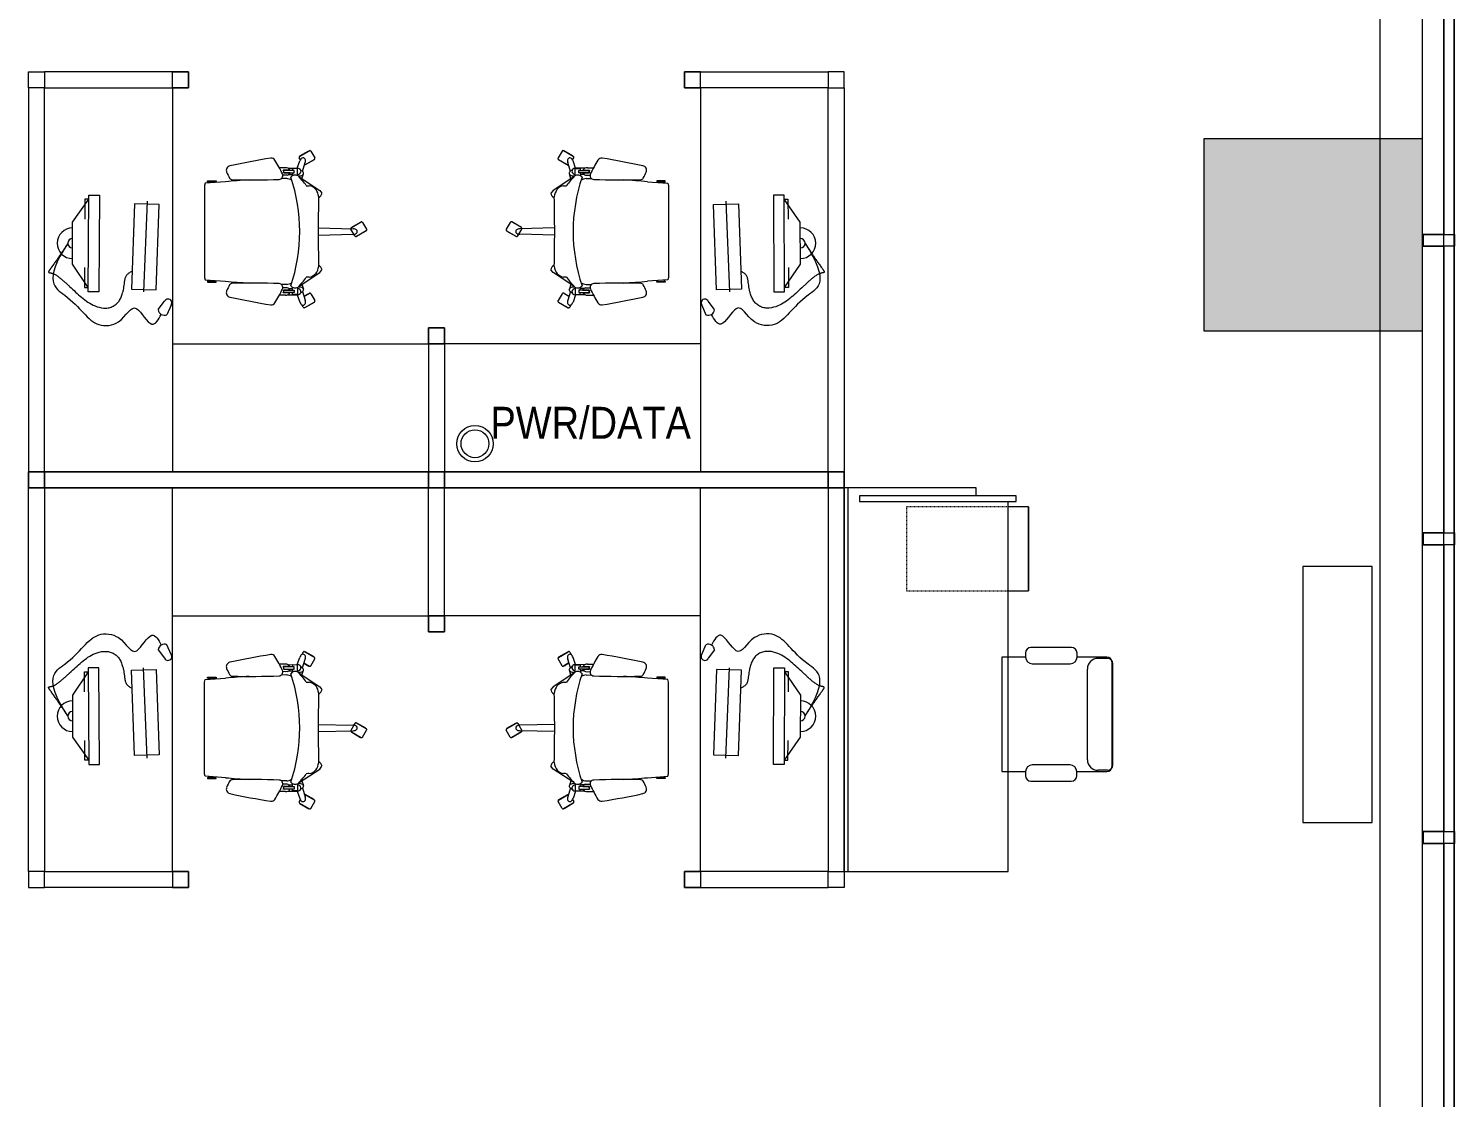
# Model space of a CAD drawing. Header units: inches. Extents: x 1 to 4591, y -953 to 1388.
# Drawn here: x 4323.4 to 4590.8, y -485 to -284.5 of the extents above; entities that cross this region are included whole.
import ezdxf

# ---------------------------------------------------------------- set-up
doc = ezdxf.new("R2010")
doc.units = ezdxf.units.IN
doc.header["$MEASUREMENT"] = 0
doc.linetypes.add('Dash', pattern=[0.25, 0.125, -0.125])
for name, color, linetype, lineweight in [('4th Floor Revit Background_dwg', 8, 'Continuous', 9), ('8309_BB$0$BB_COL_FILL', 7, 'Continuous', 9), ('8309_BB$0$BB_WIN_SILL', 7, 'Continuous', 9), ('A-ANNO-NOTE', 131, 'Continuous', 20), ('A-EXIST-GLAZ', 7, 'Continuous', 9), ('A-EXIST-WALL-INT', 7, 'Continuous', 9), ('A-FLOR', 192, 'Continuous', 13), ('E-ELEC-FIXT-IDEN', 2, 'Continuous', 9), ('I-FURN', 30, 'Continuous', 9), ('I-FURN-HDLN', 30, 'Continuous', 9), ('M-EXIST-HEAT', 7, 'Continuous', 9)]:
    doc.layers.add(name, color=color, linetype=linetype, lineweight=lineweight)
doc.styles.add('Arial_3', font='arial.ttf', dxfattribs={"width": 0.85, "height": 6})

# ---------------------------------------------------------------- blocks, each defined once
blk = doc.blocks.new('Workstation - 6x6 - Workstation - 6x6-1564309-4th Floor New Construction - Tel_Data_Elec Plan')
at = {"layer": 'I-FURN'}
for p, q in [((-28.5, 76.5), (-25.5, 76.5)), ((-28.5, 73.5), (-28.5, 76.5)), ((-25.5, 76.5), (-1.5, 76.5)), ((-25.5, 76.5), (-25.5, 73.5)), ((-1.5, 73.5), (-1.5, 76.5)), ((-1.5, 76.5), (1.5, 76.5)), ((-1.5, 76.5), (-1.5, 73.5)), ((1.5, 76.5), (-1.5, 76.5)), ((1.5, 76.5), (1.5, 73.5)), ((1.5, 73.5), (1.5, 76.5)), ((25.5, 76.5), (1.5, 76.5)), ((28.5, 76.5), (25.5, 76.5)), ((25.5, 76.5), (25.5, 73.5)), ((28.5, 73.5), (28.5, 76.5)), ((-25.5, 73.5), (-28.5, 73.5)), ((-25.5, 73.5), (-1.5, 73.5)), ((-25.5, 25.5), (-25.5, 73.5)), ((1.5, 73.5), (-1.5, 73.5)), ((-1.5, 73.5), (-1.5, 1.5)), ((-1.5, 73.5), (1.5, 73.5)), ((-1.5, 1.5), (-1.5, 73.5)), ((1.5, 1.5), (1.5, 73.5)), ((1.5, 73.5), (1.5, 1.5)), ((25.5, 73.5), (1.5, 73.5)), ((25.5, 73.5), (28.5, 73.5)), ((25.5, 25.5), (25.5, 73.5)), ((-48.26, 61.16), (-46.97, 61.9)), ((-46.69, 61.83), (-45.63, 59.99)), ((-46.65, 61.75), (-46.61, 61.77)), ((-46.61, 61.77), (-45.65, 60.09)), ((46.69, 61.83), (45.63, 59.99)), ((46.61, 61.77), (45.65, 60.09)), ((46.65, 61.75), (46.61, 61.77)), ((48.26, 61.16), (46.97, 61.9)), ((-47.27, 59.05), (-48.33, 60.88)), ((-48.32, 60.78), (-48.28, 60.8)), ((-47.35, 59.11), (-48.32, 60.78)), ((-47.32, 59.13), (-47.35, 59.11)), ((-47.21, 52.83), (-47.07, 59.37)), ((-46.04, 59.53), (-47, 58.97)), ((-45.71, 59.72), (-46.04, 59.53)), ((-45.89, 52.83), (-46.03, 59.37)), ((-45.65, 60.09), (-45.68, 60.07)), ((45.65, 60.09), (45.68, 60.07)), ((45.71, 59.72), (46.04, 59.53)), ((45.89, 52.83), (46.03, 59.37)), ((46.04, 59.53), (47, 58.97)), ((47.21, 52.83), (47.07, 59.37)), ((47.27, 59.05), (48.33, 60.88)), ((47.32, 59.13), (47.35, 59.11)), ((47.35, 59.11), (48.32, 60.78)), ((48.32, 60.78), (48.28, 60.8)), ((-54.26, 53.12), (-53.74, 53.53)), ((-38.84, 53.12), (-39.36, 53.53)), ((38.84, 53.12), (39.36, 53.53)), ((54.26, 53.12), (53.74, 53.53)), ((-60.64, 49.33), (-61.7, 51.17)), ((-61.69, 51.07), (-61.65, 51.09)), ((-60.72, 49.4), (-61.69, 51.07)), ((-61.63, 51.44), (-60.34, 52.19)), ((-60.07, 52.11), (-59.01, 50.28)), ((-60.02, 52.03), (-59.98, 52.05)), ((-59.98, 52.05), (-59.02, 50.38)), ((-56.81, 49.23), (-54.26, 53.12)), ((-36.29, 49.23), (-38.84, 53.12)), ((-34.37, 50.15), (-34.96, 51.17)), ((-34.94, 51.07), (-34.91, 51.09)), ((-34.41, 50.14), (-34.94, 51.07)), ((-34.88, 51.44), (-33.59, 52.19)), ((-33.32, 52.11), (-32.26, 50.28)), ((-33.27, 52.03), (-33.24, 52.05)), ((-33.24, 52.05), (-32.28, 50.38)), ((33.32, 52.11), (32.26, 50.28)), ((33.24, 52.05), (32.28, 50.38)), ((33.27, 52.03), (33.24, 52.05)), ((34.88, 51.44), (33.59, 52.19)), ((34.37, 50.15), (34.96, 51.17)), ((34.41, 50.14), (34.94, 51.07)), ((34.94, 51.07), (34.91, 51.09)), ((36.29, 49.23), (38.84, 53.12)), ((56.81, 49.23), (54.26, 53.12)), ((60.07, 52.11), (59.01, 50.28)), ((59.98, 52.05), (59.02, 50.38)), ((60.02, 52.03), (59.98, 52.05)), ((61.63, 51.44), (60.34, 52.19)), ((60.64, 49.33), (61.7, 51.17)), ((60.72, 49.4), (61.69, 51.07)), ((61.69, 51.07), (61.65, 51.09)), ((-60.69, 49.41), (-60.72, 49.4)), ((-60, 49.48), (-60.37, 49.26)), ((-58.42, 48.91), (-59.78, 49.38)), ((-57.8, 49.87), (-59.46, 50.37)), ((-59.02, 50.38), (-59.05, 50.36)), ((-58.4, 47.17), (-58.42, 48.98)), ((-58.34, 48.95), (-58.35, 48.03)), ((-57.05, 48.95), (-58.34, 48.95)), ((-57.65, 50.03), (-58.25, 49.41)), ((-58.01, 48.29), (-58.01, 46.32)), ((-57.56, 48.29), (-58.01, 48.29)), ((-57.56, 46.36), (-57.56, 48.29)), ((-56.45, 49.78), (-57.36, 50.07)), ((-56.83, 49.19), (-56.81, 49.23)), ((-36.64, 49.78), (-35.73, 50.07)), ((-36.27, 49.19), (-36.29, 49.23)), ((-36.05, 48.95), (-34.76, 48.95)), ((-35.54, 48.29), (-35.08, 48.29)), ((-35.54, 46.36), (-35.54, 48.29)), ((-35.45, 50.03), (-34.84, 49.41)), ((-35.3, 49.87), (-33.64, 50.37)), ((-35.08, 48.29), (-35.08, 46.32)), ((-34.76, 48.95), (-34.74, 48.03)), ((-34.7, 47.17), (-34.67, 48.98)), ((-34.68, 48.91), (-33.32, 49.38)), ((-32.34, 50), (-32.8, 49.74)), ((-32.28, 50.38), (-32.31, 50.36)), ((32.28, 50.38), (32.31, 50.36)), ((32.34, 50), (32.8, 49.74)), ((34.68, 48.91), (33.32, 49.38)), ((35.3, 49.87), (33.64, 50.37)), ((34.7, 47.17), (34.67, 48.98)), ((34.76, 48.95), (34.74, 48.03)), ((36.05, 48.95), (34.76, 48.95)), ((35.45, 50.03), (34.84, 49.41)), ((35.08, 48.29), (35.08, 46.32)), ((35.54, 48.29), (35.08, 48.29)), ((35.54, 46.36), (35.54, 48.29)), ((36.64, 49.78), (35.73, 50.07)), ((36.27, 49.19), (36.29, 49.23)), ((56.45, 49.78), (57.36, 50.07)), ((56.83, 49.19), (56.81, 49.23)), ((57.05, 48.95), (58.34, 48.95)), ((57.56, 48.29), (58.01, 48.29)), ((57.56, 46.36), (57.56, 48.29)), ((57.65, 50.03), (58.25, 49.41)), ((57.8, 49.87), (59.46, 50.37)), ((58.01, 48.29), (58.01, 46.32)), ((58.34, 48.95), (58.35, 48.03)), ((58.4, 47.17), (58.42, 48.98)), ((58.42, 48.91), (59.78, 49.38)), ((59.02, 50.38), (59.05, 50.36)), ((60, 49.48), (60.37, 49.26)), ((60.69, 49.41), (60.72, 49.4)), ((-58.49, 46.69), (-58.48, 45.54)), ((-58.35, 48.03), (-58.01, 48.02)), ((-58.05, 47.53), (-58.05, 46.27)), ((-57.56, 48.02), (-57.02, 48.01)), ((-57.52, 47.56), (-57.54, 46.32)), ((-57.22, 47.26), (-57.23, 48.01)), ((-57.11, 47.03), (-57.1, 46.69)), ((-57.1, 46.69), (-57.11, 46.18)), ((-56.47, 46.92), (-56.48, 45.93)), ((-36.63, 46.92), (-36.62, 45.93)), ((-35.54, 48.02), (-36.08, 48.01)), ((-35.98, 47.03), (-36, 46.69)), ((-36, 46.69), (-35.99, 46.18)), ((-35.87, 47.26), (-35.86, 48.01)), ((-35.57, 47.56), (-35.55, 46.32)), ((-34.74, 48.03), (-35.08, 48.02)), ((-35.04, 47.53), (-35.05, 46.27)), ((-34.61, 46.69), (-34.62, 45.54)), ((34.61, 46.69), (34.62, 45.54)), ((34.74, 48.03), (35.08, 48.02)), ((35.04, 47.53), (35.05, 46.27)), ((35.54, 48.02), (36.08, 48.01)), ((35.57, 47.56), (35.55, 46.32)), ((35.87, 47.26), (35.86, 48.01)), ((35.98, 47.03), (36, 46.69)), ((36, 46.69), (35.99, 46.18)), ((36.63, 46.92), (36.62, 45.93)), ((56.47, 46.92), (56.48, 45.93)), ((57.56, 48.02), (57.02, 48.01)), ((57.11, 47.03), (57.1, 46.69)), ((57.1, 46.69), (57.11, 46.18)), ((57.22, 47.26), (57.23, 48.01)), ((57.52, 47.56), (57.54, 46.32)), ((58.35, 48.03), (58.01, 48.02)), ((58.05, 47.53), (58.05, 46.27)), ((58.49, 46.69), (58.48, 45.54)), ((-55.89, 35.41), (-55.62, 31.63)), ((-37.48, 31.63), (-37.21, 35.41)), ((37.48, 31.63), (37.21, 35.41)), ((55.89, 35.41), (55.62, 31.63)), ((-56.05, 33.66), (-55.89, 33.66)), ((-56.05, 32.08), (-56.05, 33.66)), ((-55.89, 33.66), (-55.89, 32.08)), ((-37.2, 33.66), (-37.2, 32.08)), ((-37.05, 33.66), (-37.2, 33.66)), ((-37.05, 32.08), (-37.05, 33.66)), ((37.05, 33.66), (37.2, 33.66)), ((37.05, 32.08), (37.05, 33.66)), ((37.2, 33.66), (37.2, 32.08)), ((55.89, 33.66), (55.89, 32.08)), ((56.05, 33.66), (55.89, 33.66)), ((56.05, 32.08), (56.05, 33.66)), ((-55.89, 32.08), (-56.05, 32.08)), ((-55.62, 31.63), (-55.16, 31.5)), ((-55.16, 31.5), (-37.94, 31.5)), ((-37.94, 31.5), (-37.48, 31.63)), ((-37.2, 32.08), (-37.05, 32.08)), ((37.2, 32.08), (37.05, 32.08)), ((37.94, 31.5), (37.48, 31.63)), ((55.16, 31.5), (37.94, 31.5)), ((55.62, 31.63), (55.16, 31.5)), ((55.89, 32.08), (56.05, 32.08)), ((-76.5, 28.5), (-76.5, 1.5)), ((-76.5, 25.5), (-76.5, 28.5)), ((-76.5, 28.5), (-73.5, 28.5)), ((-73.5, 28.5), (-76.5, 28.5)), ((-73.5, 28.5), (-73.5, 25.5)), ((-73.5, 1.5), (-73.5, 28.5)), ((73.5, 28.5), (73.5, 25.5)), ((76.5, 28.5), (73.5, 28.5)), ((73.5, 28.5), (76.5, 28.5)), ((73.5, 1.5), (73.5, 28.5)), ((76.5, 28.5), (76.5, 1.5)), ((76.5, 25.5), (76.5, 28.5)), ((-73.5, 25.5), (-76.5, 25.5)), ((-73.5, 25.5), (-1.5, 25.5)), ((-32.76, 25.23), (-30.95, 24.45)), ((73.5, 25.5), (1.5, 25.5)), ((32.76, 25.23), (30.95, 24.45)), ((73.5, 25.5), (76.5, 25.5)), ((-51.58, 23.01), (-51.74, 18.36)), ((-35.58, 22.46), (-51.58, 23.01)), ((-35.74, 17.8), (-35.58, 22.46)), ((-31.89, 22.83), (-33.46, 24.02)), ((31.89, 22.83), (33.46, 24.02)), ((35.58, 22.46), (51.58, 23.01)), ((35.74, 17.8), (35.58, 22.46)), ((51.58, 23.01), (51.74, 18.36)), ((-52.22, 20.74), (-35.26, 20.05)), ((52.22, 20.74), (35.26, 20.05)), ((-51.74, 18.36), (-35.74, 17.8)), ((51.74, 18.36), (35.74, 17.8)), ((-53.39, 9.8), (-53.38, 11.8)), ((-53.38, 11.8), (-35.25, 11.7)), ((-35.25, 11.7), (-35.26, 9.7)), ((53.38, 11.8), (35.25, 11.7)), ((35.25, 11.7), (35.26, 9.7)), ((53.39, 9.8), (53.38, 11.8)), ((-35.26, 9.7), (-53.39, 9.8)), ((-52.61, 9.79), (-52.62, 9.07)), ((-52.62, 9.07), (-48.89, 9.05)), ((-48.28, 6.77), (-52.61, 9.79)), ((-36.03, 9.71), (-40.4, 6.73)), ((-39.77, 9), (-36.04, 8.98)), ((-36.04, 8.98), (-36.03, 9.71)), ((35.26, 9.7), (53.39, 9.8)), ((36.03, 9.71), (40.4, 6.73)), ((36.04, 8.98), (36.03, 9.71)), ((39.77, 9), (36.04, 8.98)), ((48.28, 6.77), (52.61, 9.79)), ((52.62, 9.07), (48.89, 9.05)), ((52.61, 9.79), (52.62, 9.07)), ((-40.4, 6.73), (-48.28, 6.77)), ((40.4, 6.73), (48.28, 6.77)), ((-76.5, -1.5), (-76.5, 1.5)), ((-76.5, 1.5), (-73.5, 1.5)), ((-73.5, 1.5), (-73.5, -1.5)), ((-1.5, 1.5), (-73.5, 1.5)), ((-1.5, 1.5), (1.5, 1.5)), ((-1.5, -1.5), (-1.5, 1.5)), ((1.5, 1.5), (-1.5, 1.5)), ((-1.5, 1.5), (-1.5, -1.5)), ((1.5, 1.5), (1.5, -1.5)), ((1.5, -1.5), (1.5, 1.5)), ((1.5, 1.5), (73.5, 1.5)), ((73.5, 1.5), (73.5, -1.5)), ((76.5, 1.5), (73.5, 1.5)), ((76.5, -1.5), (76.5, 1.5)), ((-73.5, -1.5), (-76.5, -1.5)), ((-73.5, -1.5), (-1.5, -1.5)), ((1.5, -1.5), (-1.5, -1.5)), ((-1.5, -1.5), (1.5, -1.5)), ((73.5, -1.5), (1.5, -1.5)), ((73.5, -1.5), (76.5, -1.5))]:
    blk.add_line(p, q, dxfattribs=at)
for centre, radius, start, end in [((-46.87, 61.73), 0.2, 30, 120.1357), ((46.87, 61.73), 0.2, 59.8643, 150), ((-48.16, 60.98), 0.2, 120, 210), ((-47.1, 59.15), 0.2, 209.8466, 275.235), ((-47.1, 59.15), 0.2, 275.235, 299.8607), ((-45.54, 59.34), 1.53, 164.4505, 178.7927), ((-46.45, 59.59), 0.583, 134.254, 164.4505), ((-46.55, 59.69), 0.445, 45.7229, 134.2771), ((-46.64, 59.59), 0.583, 15.5495, 45.746), ((-47.55, 59.34), 1.53, 1.2073, 15.5495), ((-45.81, 59.89), 0.2, 299.8643, 30), ((45.81, 59.89), 0.2, 150, 240.1357), ((47.55, 59.34), 1.53, 164.4505, 178.7927), ((46.64, 59.59), 0.583, 134.254, 164.4505), ((46.55, 59.69), 0.445, 45.7229, 134.2771), ((46.45, 59.59), 0.583, 15.5495, 45.746), ((47.1, 59.15), 0.2, 240.1393, 264.765), ((45.54, 59.34), 1.53, 1.2073, 15.5495), ((47.1, 59.15), 0.2, 264.765, 330.1534), ((48.16, 60.98), 0.2, 330, 60), ((-53.9, 52.43), 1.12, 25.6219, 82.0752), ((-39.2, 52.43), 1.12, 97.9248, 154.3781), ((39.2, 52.43), 1.12, 25.6219, 82.0752), ((53.9, 52.43), 1.12, 97.9248, 154.3781), ((-61.53, 51.27), 0.2, 119.832, 210), ((-60.24, 52.01), 0.2, 30, 120), ((-70.37, 51.52), 15.26, 356.4473, 358.5687), ((-52.87, 50.72), 2.29, 134.5977, 169.3918), ((-52.74, 50.06), 2.87, 95.705, 127.0086), ((-46.55, 297.94), 245.12, 268.4848, 271.5152), ((-40.35, 50.06), 2.87, 52.9914, 84.295), ((-40.23, 50.72), 2.29, 10.6082, 45.4023), ((-22.73, 51.52), 15.26, 181.4313, 183.5527), ((-34.79, 51.27), 0.2, 119.8879, 210), ((-33.49, 52.01), 0.2, 30, 120), ((33.49, 52.01), 0.2, 60, 150), ((34.79, 51.27), 0.2, 330, 60.1121), ((22.73, 51.52), 15.26, 356.4473, 358.5687), ((40.23, 50.72), 2.29, 134.5977, 169.3918), ((40.35, 50.06), 2.87, 95.705, 127.0086), ((46.55, 297.94), 245.12, 268.4848, 271.5152), ((52.74, 50.06), 2.87, 52.9914, 84.295), ((52.87, 50.72), 2.29, 10.6082, 45.4023), ((70.37, 51.52), 15.26, 181.4313, 183.5527), ((60.24, 52.01), 0.2, 60, 150), ((61.53, 51.27), 0.2, 330, 60.168), ((-60.47, 49.43), 0.2, 210, 299.888), ((-59.92, 49.97), 0.445, 117.8208, 206.0638), ((-59.8, 50.03), 0.583, 206.0911, 236.3507), ((-59.86, 49.85), 0.583, 87.4248, 117.8208), ((-59.27, 50.82), 1.53, 236.4124, 250.7927), ((-59.9, 48.91), 1.53, 73.2073, 87.502), ((-59.18, 50.18), 0.2, 15.1327, 29.8705), ((-57.83, 48.99), 0.593, 84.0219, 180.9117), ((-57.9, 48.94), 0.657, 1.3207, 77.9642), ((-57.46, 49.76), 0.323, 29.6621, 124.4716), ((-57.92, 49.37), 0.922, 9.6607, 36.4682), ((-56.1, 48.52), 1.04, 148.1398, 233.8639), ((-58.24, 49.29), 1.25, 346.3769, 10.9189), ((-60.32, 53.76), 5.75, 305.3709, 317.4948), ((-46.55, 17.95), 31.42, 71.1164, 108.8836), ((-52.29, 45.83), 5.54, 121.0187, 133.18), ((-40.81, 45.83), 5.54, 46.82, 58.9813), ((-32.78, 53.76), 5.75, 222.5052, 234.6291), ((-37, 48.52), 1.04, 306.1361, 31.8602), ((-34.85, 49.29), 1.25, 169.0811, 193.6231), ((-35.17, 49.37), 0.922, 143.5318, 170.3393), ((-35.63, 49.76), 0.323, 55.5284, 150.3379), ((-35.19, 48.94), 0.657, 102.0358, 178.6793), ((-35.27, 48.99), 0.593, 359.0883, 95.9781), ((-33.2, 48.91), 1.53, 92.498, 106.7927), ((-33.82, 50.82), 1.53, 289.2073, 303.5114), ((-33.24, 49.85), 0.583, 62.1792, 92.5752), ((-33.3, 50.03), 0.583, 303.4497, 333.9089), ((-33.18, 49.97), 0.445, 333.9362, 62.1792), ((-32.44, 50.18), 0.2, 300, 30.2094), ((32.44, 50.18), 0.2, 149.7906, 240), ((33.18, 49.97), 0.445, 117.8208, 206.0638), ((33.3, 50.03), 0.583, 206.0911, 236.5503), ((33.24, 49.85), 0.583, 87.4248, 117.8208), ((33.82, 50.82), 1.53, 236.4886, 250.7927), ((33.2, 48.91), 1.53, 73.2073, 87.502), ((35.27, 48.99), 0.593, 84.0219, 180.9117), ((35.19, 48.94), 0.657, 1.3207, 77.9642), ((35.63, 49.76), 0.323, 29.6621, 124.4716), ((35.17, 49.37), 0.922, 9.6607, 36.4682), ((37, 48.52), 1.04, 148.1398, 233.8639), ((34.85, 49.29), 1.25, 346.3769, 10.9189), ((32.78, 53.76), 5.75, 305.3709, 317.4948), ((46.55, 17.95), 31.42, 71.1164, 108.8836), ((40.81, 45.83), 5.54, 121.0187, 133.18), ((52.29, 45.83), 5.54, 46.82, 58.9813), ((60.32, 53.76), 5.75, 222.5052, 234.6291), ((56.1, 48.52), 1.04, 306.1361, 31.8602), ((58.24, 49.29), 1.25, 169.0811, 193.6231), ((57.92, 49.37), 0.922, 143.5318, 170.3393), ((57.46, 49.76), 0.323, 55.5284, 150.3379), ((57.9, 48.94), 0.657, 102.0358, 178.6793), ((57.83, 48.99), 0.593, 359.0883, 95.9781), ((59.18, 50.18), 0.2, 150.1295, 164.8673), ((59.9, 48.91), 1.53, 92.498, 106.7927), ((59.27, 50.82), 1.53, 289.2073, 303.5876), ((59.86, 49.85), 0.583, 62.1792, 92.5752), ((59.8, 50.03), 0.583, 303.6493, 333.9089), ((59.92, 49.97), 0.445, 333.9362, 62.1792), ((60.47, 49.43), 0.2, 240.112, 330), ((-45.25, 20.67), 28.17, 115.3981, 121.4567), ((-57.61, 46.77), 0.887, 120.1857, 184.8367), ((-57.75, 45.83), 0.533, 66.9672, 123.7509), ((-57.75, 45.9), 0.5, 67.0573, 121.4674), ((-58.04, 46.73), 0.971, 17.6225, 57.9495), ((-57.03, 45.48), 0.711, 2.0473, 115.4842), ((-54.64, 46.83), 1.84, 146.599, 177.2887), ((-211.8, 39.95), 155.58, 358.8191, 2.0473), ((-38.46, 46.83), 1.84, 2.7113, 33.401), ((118.7, 39.95), 155.58, 177.9527, 181.1809), ((-36.07, 45.48), 0.711, 64.5158, 177.9527), ((-35.06, 46.73), 0.971, 122.0505, 162.3775), ((-47.84, 20.67), 28.17, 58.5497, 64.6019), ((-35.34, 45.83), 0.533, 56.2491, 113.0328), ((-35.34, 45.9), 0.5, 58.5326, 112.9427), ((-35.49, 46.77), 0.887, 355.1633, 59.8143), ((47.84, 20.67), 28.17, 115.3981, 121.4503), ((35.49, 46.77), 0.887, 120.1857, 184.8367), ((35.34, 45.83), 0.533, 66.9672, 123.7509), ((35.34, 45.9), 0.5, 67.0573, 121.4674), ((35.06, 46.73), 0.971, 17.6225, 57.9495), ((36.07, 45.48), 0.711, 2.0473, 115.4842), ((38.46, 46.83), 1.84, 146.599, 177.2887), ((-118.7, 39.95), 155.58, 358.8191, 2.0473), ((54.64, 46.83), 1.84, 2.7113, 33.401), ((211.8, 39.95), 155.58, 177.9527, 181.1809), ((57.03, 45.48), 0.711, 64.5158, 177.9527), ((58.04, 46.73), 0.971, 122.0505, 162.3775), ((45.25, 20.67), 28.17, 58.5433, 64.6019), ((57.75, 45.83), 0.533, 56.2491, 113.0328), ((57.75, 45.9), 0.5, 58.5326, 112.9427), ((57.61, 46.77), 0.887, 355.1633, 59.8143), ((-59.56, 44.06), 0.749, 121.5732, 189.0231), ((113.54, 72.48), 176.17, 189.3216, 191.8621), ((-206.63, 72.48), 176.17, 348.1407, 350.6784), ((-33.53, 44.06), 0.749, 350.9769, 58.6662), ((33.53, 44.06), 0.749, 121.3338, 189.0231), ((206.63, 72.48), 176.17, 189.3216, 191.8593), ((-113.54, 72.48), 176.17, 348.1379, 350.6784), ((59.56, 44.06), 0.749, 350.9769, 58.4268), ((209.19, 57.38), 265.99, 183.7702, 184.7367), ((-302.29, 57.38), 265.99, 355.2633, 356.2298), ((302.29, 57.38), 265.99, 183.7702, 184.7367), ((-209.19, 57.38), 265.99, 355.2633, 356.2298), ((-58.03, 36.45), 0.859, 192.1424, 292.8427), ((-61.62, 45.01), 10.15, 292.7913, 299.9233), ((-56.87, 36.75), 0.615, 299.9233, 358.8191), ((-36.23, 36.75), 0.615, 181.1809, 240.0767), ((-31.47, 45.01), 10.15, 240.0767, 247.2087), ((-35.07, 36.45), 0.859, 247.1573, 348.4211), ((35.07, 36.45), 0.859, 191.5789, 292.8427), ((31.47, 45.01), 10.15, 292.7913, 299.9233), ((36.23, 36.75), 0.615, 299.9233, 358.8191), ((56.87, 36.75), 0.615, 181.1809, 240.0767), ((61.62, 45.01), 10.15, 240.0767, 247.2087), ((58.03, 36.45), 0.859, 247.1573, 347.8576), ((-55.33, 33.83), 0.589, 197.5488, 225.5119), ((-55.33, 31.9), 0.589, 125.1062, 162.4512), ((-37.77, 31.9), 0.589, 17.5488, 54.8938), ((-37.77, 33.83), 0.589, 314.4881, 342.4512), ((37.77, 33.83), 0.589, 197.5488, 225.5119), ((37.77, 31.9), 0.589, 125.1062, 162.4512), ((55.33, 31.9), 0.589, 17.5488, 54.8938), ((55.33, 33.83), 0.589, 314.4881, 342.4512), ((-33.17, 24.66), 0.703, 53.6377, 246.0314), ((-32.02, 23.99), 1.17, 276.4899, 23.1791), ((32.02, 23.99), 1.17, 156.8209, 263.5101), ((33.17, 24.66), 0.703, 293.9686, 126.3623), ((-44.34, 6.75), 2.88, 179.7002, 359.7002), ((-44.34, 6.75), 0.885, 179.7002, 359.7002), ((44.34, 6.75), 2.88, 180.2998, 0.2998), ((44.34, 6.75), 0.885, 180.2998, 0.2998)]:
    blk.add_arc(centre, radius, start, end, dxfattribs=at)
for points, knots in [([(-44.31, 5.87), (-37.07, 1.09), (-33.91, 7.56), (-28.34, 10.27), (-29.21, 16.39), (-34.37, 18.27), (-27.73, 21.55), (-30.02, 22.89), (-31.01, 23.4)], [0, 0, 0, 0, 4.203758, 11.310205, 15.301003, 21.109862, 25.639067, 29.008441, 29.008441, 29.008441, 29.008441]), ([(44.31, 5.87), (37.07, 1.09), (33.91, 7.56), (28.34, 10.27), (29.21, 16.39), (34.37, 18.27), (27.73, 21.55), (30.02, 22.89), (31.01, 23.4)], [0, 0, 0, 0, 4.203758, 11.310205, 15.301003, 21.109862, 25.639067, 29.008441, 29.008441, 29.008441, 29.008441]), ([(-44.31, 5.87), (-44.1, 5.73), (-43.67, 5.45), (-43.03, 5.03), (-42.39, 4.6), (-41.86, 4.24), (-41.44, 3.95), (-41.13, 3.73), (-40.82, 3.51), (-40.5, 3.28), (-40.19, 3.06), (-39.93, 2.87), (-39.72, 2.72), (-39.59, 2.63), (-39.49, 2.56), (-39.41, 2.5), (-39.33, 2.45), (-39.27, 2.41), (-39.22, 2.38), (-39.18, 2.36), (-39.15, 2.33), (-39.11, 2.31), (-39.07, 2.29), (-39.03, 2.27), (-39, 2.27), (-38.97, 2.27), (-38.95, 2.27), (-38.91, 2.28), (-38.89, 2.3), (-38.87, 2.32), (-38.85, 2.35), (-38.84, 2.38), (-38.83, 2.42), (-38.82, 2.45), (-38.82, 2.48), (-38.81, 2.51), (-38.8, 2.56), (-38.79, 2.62), (-38.77, 2.7), (-38.75, 2.78), (-38.73, 2.86), (-38.71, 2.93), (-38.68, 3.04), (-38.62, 3.22), (-38.5, 3.47), (-38.34, 3.74), (-38.15, 4.01), (-37.95, 4.27), (-37.75, 4.52), (-37.47, 4.86), (-37.11, 5.26), (-36.67, 5.74), (-36.03, 6.42), (-35.19, 7.31), (-34.19, 8.44), (-33.27, 9.63), (-32.51, 11), (-32.16, 12.3), (-32.19, 13.42), (-32.42, 14.23), (-32.86, 14.94), (-33.49, 15.5), (-34.23, 15.89), (-34.94, 16.14), (-35.59, 16.29), (-36.17, 16.4), (-36.75, 16.48), (-37.24, 16.54), (-37.63, 16.6), (-37.92, 16.67), (-38.19, 16.77), (-38.44, 16.94), (-38.64, 17.15), (-38.81, 17.39), (-38.96, 17.65), (-39.04, 17.83), (-39.08, 17.91)], [0, 0, 0, 0, 0.063928, 0.127857, 0.191785, 0.255713, 0.287677, 0.319641, 0.351605, 0.38357, 0.415534, 0.447498, 0.46348, 0.479462, 0.487453, 0.495444, 0.503435, 0.511426, 0.514814, 0.518203, 0.521591, 0.524979, 0.528367, 0.531756, 0.535144, 0.536838, 0.538532, 0.54192, 0.545309, 0.547003, 0.548697, 0.552085, 0.555473, 0.558862, 0.560556, 0.56225, 0.565638, 0.572415, 0.579191, 0.585968, 0.592744, 0.599521, 0.606297, 0.61985, 0.646956, 0.674062, 0.701168, 0.728275, 0.755381, 0.782487, 0.836699, 0.890911, 0.945123, 1.070551, 1.19598, 1.321408, 1.446836, 1.585346, 1.654601, 1.723857, 1.793112, 1.862367, 1.931622, 2.000877, 2.049938, 2.099, 2.148061, 2.197123, 2.221654, 2.246184, 2.270715, 2.295246, 2.319777, 2.344307, 2.368838, 2.393369, 2.393369, 2.393369, 2.393369]), ([(44.31, 5.87), (44.1, 5.73), (43.67, 5.45), (43.03, 5.03), (42.39, 4.6), (41.86, 4.24), (41.44, 3.95), (41.13, 3.73), (40.82, 3.51), (40.5, 3.28), (40.19, 3.06), (39.93, 2.87), (39.72, 2.72), (39.59, 2.63), (39.49, 2.56), (39.41, 2.5), (39.33, 2.45), (39.27, 2.41), (39.22, 2.38), (39.18, 2.36), (39.15, 2.33), (39.11, 2.31), (39.07, 2.29), (39.03, 2.27), (39, 2.27), (38.97, 2.27), (38.95, 2.27), (38.91, 2.28), (38.89, 2.3), (38.87, 2.32), (38.85, 2.35), (38.84, 2.38), (38.83, 2.42), (38.82, 2.45), (38.82, 2.48), (38.81, 2.51), (38.8, 2.56), (38.79, 2.62), (38.77, 2.7), (38.75, 2.78), (38.73, 2.86), (38.71, 2.93), (38.68, 3.04), (38.62, 3.22), (38.5, 3.47), (38.34, 3.74), (38.15, 4.01), (37.95, 4.27), (37.75, 4.52), (37.47, 4.86), (37.11, 5.26), (36.67, 5.74), (36.03, 6.42), (35.19, 7.31), (34.19, 8.44), (33.27, 9.63), (32.51, 11), (32.16, 12.3), (32.19, 13.42), (32.42, 14.23), (32.86, 14.94), (33.49, 15.5), (34.23, 15.89), (34.94, 16.14), (35.59, 16.29), (36.17, 16.4), (36.75, 16.48), (37.24, 16.54), (37.63, 16.6), (37.92, 16.67), (38.19, 16.77), (38.44, 16.94), (38.64, 17.15), (38.81, 17.39), (38.96, 17.65), (39.04, 17.83), (39.08, 17.91)], [0, 0, 0, 0, 0.063928, 0.127857, 0.191785, 0.255713, 0.287677, 0.319641, 0.351605, 0.38357, 0.415534, 0.447498, 0.46348, 0.479462, 0.487453, 0.495444, 0.503435, 0.511426, 0.514814, 0.518203, 0.521591, 0.524979, 0.528367, 0.531756, 0.535144, 0.536838, 0.538532, 0.54192, 0.545309, 0.547003, 0.548697, 0.552085, 0.555473, 0.558862, 0.560556, 0.56225, 0.565638, 0.572415, 0.579191, 0.585968, 0.592744, 0.599521, 0.606297, 0.61985, 0.646956, 0.674062, 0.701168, 0.728275, 0.755381, 0.782487, 0.836699, 0.890911, 0.945123, 1.070551, 1.19598, 1.321408, 1.446836, 1.585346, 1.654601, 1.723857, 1.793112, 1.862367, 1.931622, 2.000877, 2.049938, 2.099, 2.148061, 2.197123, 2.221654, 2.246184, 2.270715, 2.295246, 2.319777, 2.344307, 2.368838, 2.393369, 2.393369, 2.393369, 2.393369])]:
    blk.add_open_spline(points, degree=3, knots=knots, dxfattribs=at)
blk = doc.blocks.new('6FT_BENCHES - 6FT_BENCHES-1759733-4th Floor New Construction - Tel_Data_Elec Plan')
at = {"layer": 'I-FURN'}
for p, q in [((-15.74, 30.23), (-15.74, -41.77)), ((-14.99, 30.23), (-15.74, 30.23)), ((9, 30.23), (-14.99, 30.23)), ((-14.99, -41.77), (-14.99, 30.23)), ((9, 28.73), (9, 30.23)), ((-12.88, 28.73), (-12.88, 27.67)), ((16.49, 28.73), (-12.88, 28.73)), ((-12.88, 27.67), (16.49, 27.67)), ((14.99, -41.77), (14.99, 27.67)), ((16.49, 27.67), (16.49, 28.73)), ((18.82, 26.62), (14.99, 26.62)), ((18.82, 10.89), (18.82, 26.62)), ((18.82, 26.62), (18.82, 10.89)), ((14.99, 10.89), (18.82, 10.89)), ((26.85, 0.26), (19.27, 0.26)), ((13.77, -1.52), (13.77, -23.02)), ((18.24, -1.52), (13.77, -1.52)), ((18.24, -0.77), (18.24, -1.52)), ((27.9, -1.52), (27.9, -0.8)), ((33.47, -1.52), (27.9, -1.52)), ((33.62, -1.77), (31.84, -1.77)), ((34.47, -22.02), (34.47, -2.52)), ((19.52, -2.79), (26.63, -2.79)), ((29.84, -20.77), (29.84, -3.77)), ((34.62, -21.77), (34.62, -2.77)), ((13.77, -23.02), (18.24, -23.02)), ((18.24, -23.02), (18.24, -23.77)), ((26.59, -21.75), (19.52, -21.75)), ((27.86, -23.02), (33.47, -23.02)), ((27.86, -23.74), (27.86, -23.02)), ((33.62, -22.77), (31.84, -22.77)), ((19.27, -24.8), (26.8, -24.8)), ((-15.74, -41.77), (-14.99, -41.77)), ((-14.99, -41.77), (14.99, -41.77))]:
    blk.add_line(p, q, dxfattribs=at)
for centre, radius, start, end in [((19.27, -0.77), 1.03, 90, 180), ((26.85, -0.8), 1.06, 0, 90), ((19.52, -1.52), 1.27, 180, 270), ((26.63, -1.52), 1.27, 270, 360), ((31.84, -3.77), 2, 90, 180), ((33.47, -2.52), 1, 360, 90), ((33.62, -2.77), 1, 360, 90), ((31.84, -20.77), 2, 180, 270), ((19.52, -23.02), 1.27, 90, 180), ((19.27, -23.77), 1.03, 180, 270), ((26.59, -23.02), 1.27, 0, 90), ((26.8, -23.74), 1.06, 270, 0), ((33.47, -22.02), 1, 270, 360), ((33.62, -21.77), 1, 270, 360)]:
    blk.add_arc(centre, radius, start, end, dxfattribs=at)
at = {"layer": 'I-FURN-HDLN', "linetype": 'Dash'}
for p, q in [((-4.05, 26.62), (-4.05, 10.89)), ((14.99, 26.62), (-4.05, 26.62)), ((-4.05, 10.89), (14.99, 10.89))]:
    blk.add_line(p, q, dxfattribs=at)
blk = doc.blocks.new('4th Floor Revit Background_dwg_8309_BB$0$MULL-2868498-4th Floor New Construction - Tel_Data_Elec Plan')
at = {"layer": '8309_BB$0$BB_WIN_SILL', "flags": 128}
blk.add_lwpolyline([(-0.49, -0.092), (-0.49, 0.092), (0, 0.092), (0, -0.092)], close=True, dxfattribs=at)
blk = doc.blocks.new('4th Floor Revit Background_dwg-1506688-4th Floor New Construction - Tel_Data_Elec Plan')
at = {"layer": '8309_BB$0$BB_COL_FILL'}
blk.add_hatch(color=256, dxfattribs=at).paths.add_polyline_path([(3037.34, 499.78), (3037.34, 535.78), (2996.34, 535.78), (2996.34, 499.78)], flags=0)
at = {"layer": 'A-EXIST-GLAZ'}
h = blk.add_hatch(color=256, dxfattribs=at)
h.paths.add_polyline_path([(3043.29, 403.68), (3043.34, 403.68), (3043.29, 405.83)], flags=0)
h.paths.add_polyline_path([(3043.29, 459.68), (3043.34, 459.68), (3043.29, 461.83)], flags=0)
h.paths.add_polyline_path([(3043.29, 571.68), (3043.34, 571.68), (3043.29, 571.73)], flags=0)
h.paths.add_polyline_path([(3043.29, 739.68), (3043.34, 739.68), (3043.29, 741.83)], flags=0)
h.paths.add_polyline_path([(3043.29, 795.68), (3043.34, 795.68), (3043.29, 795.73)], flags=0)
h.paths.add_polyline_path([(3043.29, 963.68), (3043.34, 963.68), (3043.29, 963.73)], flags=0)
at = {"layer": '8309_BB$0$BB_COL_FILL'}
for p, q in [((3037.34, 535.78), (2996.34, 535.78)), ((2996.34, 535.78), (2996.34, 499.78)), ((3037.34, 499.78), (3037.34, 535.78)), ((2996.34, 499.78), (3037.34, 499.78))]:
    blk.add_line(p, q, dxfattribs=at)
at = {"layer": 'A-EXIST-GLAZ', "flags": 128}
for points in [[(3041.34, 571.68), (3041.34, 517.88), (3037.45, 517.88), (3037.45, 515.68), (3041.34, 515.68), (3041.34, 461.88), (3037.45, 461.88), (3037.45, 459.68), (3041.34, 459.68), (3041.34, 405.88), (3037.45, 405.88), (3037.45, 403.68), (3041.34, 403.68), (3041.34, 351.95)], [(2919.26, 268.45), (2919.26, 267.91), (2925.26, 267.91), (2963.47, 267.91), (3043.34, 347.78), (3043.34, 1021.78)], [(2964.6, 271.87), (3041.34, 348.61), (3041.34, 1017.61)], [(3029.34, 962.74), (3029.34, 353.58), (2994.96, 319.2)], [(3000.61, 313.54), (3037.34, 350.27), (3037.34, 962.74)]]:
    blk.add_lwpolyline(points, dxfattribs=at)
at = {"layer": 'A-EXIST-WALL-INT', "flags": 128}
blk.add_lwpolyline([(2996.34, 499.78), (3037.34, 499.78), (3037.34, 535.78), (2996.34, 535.78)], close=True, dxfattribs=at)
at = {"layer": 'M-EXIST-HEAT', "flags": 128}
blk.add_lwpolyline([(3027.89, 407.58), (3027.89, 455.58), (3014.89, 455.58), (3014.89, 407.58)], close=True, dxfattribs=at)
at = {"xscale": 12, "yscale": 12, "zscale": 12}
for p in [(3043.34, 516.78), (3043.34, 460.78), (3043.34, 404.78)]:
    blk.add_blockref('4th Floor Revit Background_dwg_8309_BB$0$MULL-2868498-4th Floor New Construction - Tel_Data_Elec Plan', p, dxfattribs=at)

msp = doc.modelspace()

# ---------------------------------------------------------------- linework, layer by layer
at = {"layer": 'A-ANNO-NOTE'}
for radius in [3.42, 2.62]:
    msp.add_circle((4407.11, -362.37), radius, dxfattribs=at)
at = {"layer": 'A-FLOR'}
msp.add_line((4590.77, -493.25), (4590.77, 180.84), dxfattribs=at)

# ---------------------------------------------------------------- block references
at = {"layer": '4th Floor Revit Background_dwg', "color": 7}
msp.add_blockref('4th Floor Revit Background_dwg-1506688-4th Floor New Construction - Tel_Data_Elec Plan', (1547.47, -840.99), dxfattribs=at)
at = {"layer": 'I-FURN'}
for p, rotation in [((4324.88, -369.12), 269.9999999999998), ((4474.88, -369.12), 89.9999999999998)]:
    msp.add_blockref('Workstation - 6x6 - Workstation - 6x6-1564309-4th Floor New Construction - Tel_Data_Elec Plan', p, dxfattribs=dict(at, rotation=rotation))
msp.add_blockref('6FT_BENCHES - 6FT_BENCHES-1759733-4th Floor New Construction - Tel_Data_Elec Plan', (4492.12, -400.85), dxfattribs=at)

# ---------------------------------------------------------------- texts
at = {"layer": 'E-ELEC-FIXT-IDEN', "insert": (4428.81, -355.45), "char_height": 6, "width": 44.5888, "attachment_point": 2, "line_spacing_factor": 0.941778, "style": 'Arial_3'}
msp.add_mtext('PWR/DATA', dxfattribs=at)

doc.saveas('drawing.dxf')
